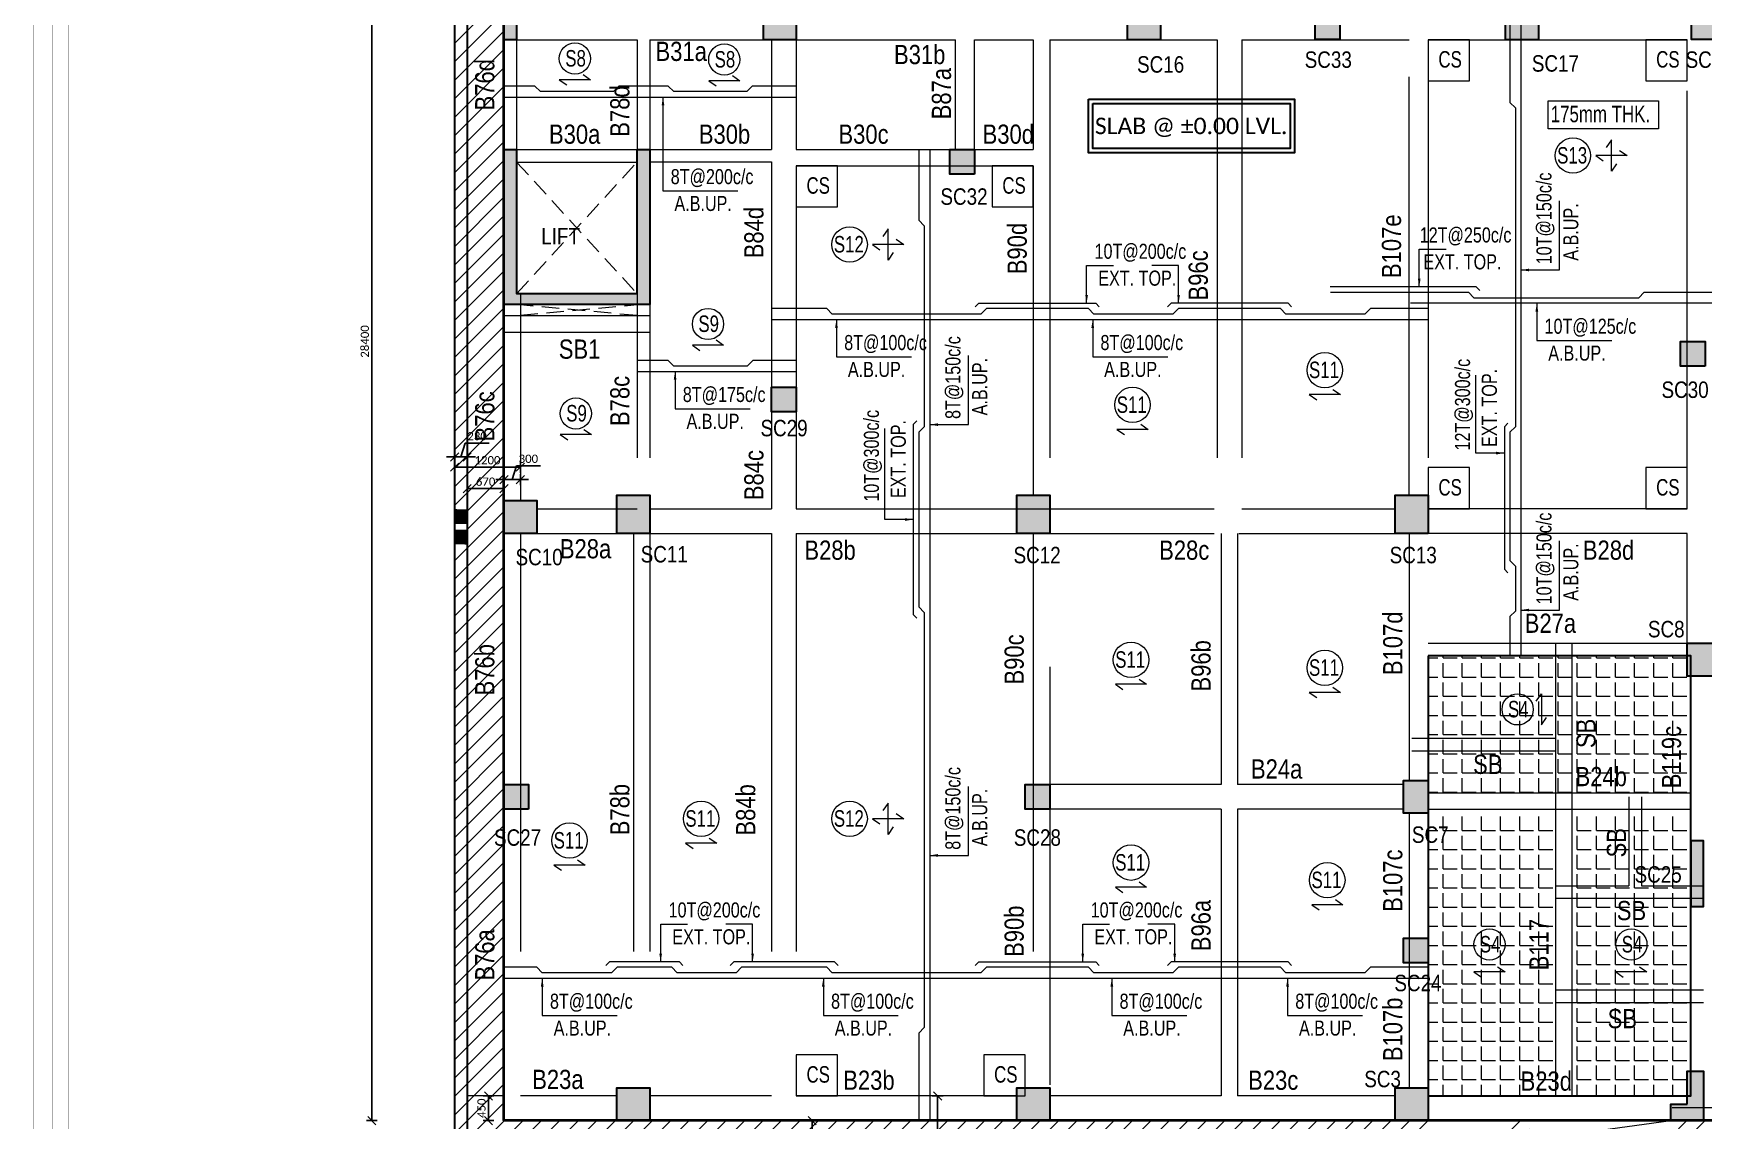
# Model space of a CAD drawing. Header units: millimetres. Extents: x 1112055 to 3390982, y -148532 to 766891.
# Drawn here: x 2800189 to 2830638, y -40156 to -20342 of the extents above; entities that cross this region are included whole.
import ezdxf
from ezdxf.enums import TextEntityAlignment as Align

# ---------------------------------------------------------------- set-up
doc = ezdxf.new("R2010")
doc.units = ezdxf.units.MM
doc.header["$PDMODE"] = 35
doc.header["$PDSIZE"] = -25
doc.linetypes.add('DASHED2', pattern=[0.375, 0.25, -0.125])
doc.linetypes.add('Hidden', pattern=[9.525, 6.35, -3.175])
for name, color, linetype, lineweight in [('A_Cut-out', 251, 'Continuous', 9), ('B BEAM', 148, 'Continuous', 13), ('B COL. NO.', 3, 'Continuous', 20), ('B FINAL COLUMN', 1, 'Continuous', 30), ('B SLAB NO', 56, 'Continuous', 9), ('B STEEL', 34, 'Continuous', 15), ('B STEEL TEXT', 7, 'Continuous', 15), ('B TITLE BLOCK', 250, 'Continuous', 0), ('B-BEAM NO', 215, 'Continuous', 18), ('g-sol250', 250, 'Continuous', 5)]:
    doc.layers.add(name, color=color, linetype=linetype, lineweight=lineweight)
doc.layers.add('B-COL HT', color=7, linetype='Continuous', lineweight=0, true_color=0x4e4f45)
doc.layers.add('JA-E-Sleeve', color=5, linetype='Continuous')
doc.styles.add('Cali', font='calibri.ttf')
doc.styles.add('Q1', font='g13f12d.shx', dxfattribs={"width": 0.8})
doc.styles.add('SWINC', font='swissc.ttf')
doc.styles.add('SWISS', font='swisscl.ttf')
doc.dimstyles.new('BHOOMI', dxfattribs={"dimtxt": 230, "dimasz": 150, "dimexe": 10, "dimexo": 0, "dimgap": 25, "dimtad": 1, "dimdec": 0, "dimzin": 0, "dimdsep": 46, "dimtxsty": 'SWINC', "dimblk": 'OBLIQUE', "dimcen": 0.09, "dimclrd": 250, "dimclre": 250, "dimclrt": 256, "dimaunit": 1, "dimadec": 3, "dimazin": 0, "dimtfac": 1, "dimtdec": 0, "dimtofl": 0, "dimtmove": 1, "dimatfit": 3, "dimfxl": 100, "dimtolj": 1, "dimtzin": 0, "dimlwd": 9, "dimlwe": 5, "dimarcsym": 0})
doc.dimstyles.new('LEVEL DIM', dxfattribs={"dimtxt": 150, "dimasz": 150, "dimexe": 100, "dimexo": 100, "dimgap": 50, "dimtad": 1, "dimdec": 0, "dimzin": 0, "dimdsep": 46, "dimtxsty": 'Cali', "dimblk": 'OBLIQUE', "dimcen": 0, "dimclrd": 256, "dimclre": 256, "dimclrt": 3, "dimadec": 0, "dimazin": 0, "dimtfac": 1, "dimtdec": 0, "dimtofl": 0, "dimtmove": 1, "dimatfit": 0, "dimfxl": 100, "dimfxlon": 1, "dimtolj": 1, "dimtzin": 0, "dimlwd": -1, "dimlwe": -1, "dimarcsym": 0})
pattern_1 = [(0, (-724936.02, -684473.6), (0, 349.25), [254, -95.25]), (90, (-724936.02, -684473.6), (-349.25, 2e-14), [254, -95.25])]

# ---------------------------------------------------------------- blocks, each defined once
blk = doc.blocks.new('_Oblique')
at = {"color": 0, "linetype": 'ByBlock', "lineweight": -2}
blk.add_line((-0.5, -0.5), (0.5, 0.5), dxfattribs=at)
blk = doc.blocks.new('A$C3F943ECC')
at = {"layer": 'JA-E-Sleeve'}
h = blk.add_hatch(dxfattribs=at)
h.set_pattern_fill('ANSI31', color=41, scale=5, style=0)
h.set_pattern_definition([(45, (34093.9573, -208151.3333), (-0.4419417382, 0.4419417382), [])])
h.paths.add_polyline_path([(1, 1), (1, 251), (231, 251), (231, 1)])
at = {"layer": 'JA-E-Sleeve', "color": 5, "const_width": 2}
for points in [[(1, 1), (1, 251), (231, 251), (231, 1), (1, 1)], [(1, 251), (231, 1)], [(231, 251), (1, 1)]]:
    blk.add_lwpolyline(points, dxfattribs=at)
blk = doc.blocks.new('A$C0a58c560')
at = {"layer": 'JA-E-Sleeve', "color": 4, "true_color": 0x06f9ed}
for p in [(-1, -68441), (-1, -68816)]:
    blk.add_blockref('A$C3F943ECC', p, dxfattribs=at)
blk = doc.blocks.new('A$C5769e3af')
at = {"layer": 'B-COL HT', "lineweight": 0}
h = blk.add_hatch(color=250, dxfattribs=at)
h.dxf.hatch_style = 1
h.paths.add_polyline_path([(12360, 12880), (12360, 13330), (12810, 13330), (12810, 12880)])
h = blk.add_hatch(color=250, dxfattribs=at)
h.dxf.hatch_style = 1
h.paths.add_polyline_path([(19220, 12880), (19220, 13330), (19670, 13330), (19670, 12880)])
at = {"layer": 'B-COL HT'}
h = blk.add_hatch(color=250, dxfattribs=at)
h.dxf.hatch_style = 1
h.paths.add_polyline_path([(-2430, 8380), (-2430, 9580), (-2200, 9580), (-2200, 8380)])
h = blk.add_hatch(color=250, dxfattribs=at)
h.dxf.hatch_style = 1
h.paths.add_polyline_path([(2300, 8380), (2300, 9580), (2530, 9580), (2530, 8380)])
at = {"layer": 'B-COL HT', "lineweight": 0}
h = blk.add_hatch(color=250, dxfattribs=at)
h.dxf.hatch_style = 1
h.paths.add_polyline_path([(9015, 8755), (9015, 9205), (9465, 9205), (9465, 8755)])
h = blk.add_hatch(color=250, dxfattribs=at)
h.dxf.hatch_style = 1
h.paths.add_polyline_path([(12360, 8755), (12360, 9205), (12810, 9205), (12810, 8755)])
h = blk.add_hatch(color=250, dxfattribs=at)
h.dxf.hatch_style = 1
h.paths.add_polyline_path([(15905, 8755), (15905, 9205), (16355, 9205), (16355, 8755)])
h = blk.add_hatch(color=250, dxfattribs=at)
h.dxf.hatch_style = 1
h.paths.add_polyline_path([(12360, 4630), (12360, 5080), (12810, 5080), (12810, 4630)])
h = blk.add_hatch(color=250, dxfattribs=at)
h.dxf.hatch_style = 1
h.paths.add_polyline_path([(19220, 4630), (19220, 5080), (19670, 5080), (19670, 4630)])
h = blk.add_hatch(color=250, dxfattribs=at)
h.dxf.hatch_style = 1
h.paths.add_polyline_path([(5700, 2180), (5700, 2630), (6150, 2630), (6150, 2180)])
h = blk.add_hatch(color=250, dxfattribs=at)
h.dxf.hatch_style = 1
h.paths.add_polyline_path([(19020, -1320), (19020, -870), (19470, -870), (19470, -1320)])
h = blk.add_hatch(color=250, dxfattribs=at)
h.dxf.hatch_style = 1
h.paths.add_polyline_path([(22720, -1320), (22720, -870), (23170, -870), (23170, -1320)])
h = blk.add_hatch(color=250, dxfattribs=at)
h.dxf.hatch_style = 1
h.paths.add_polyline_path([(2450, -2152), (2450, -1702), (2900, -1702), (2900, -2152)])
h = blk.add_hatch(color=250, dxfattribs=at)
h.dxf.hatch_style = 1
h.paths.add_polyline_path([(-2430, -9395), (-2430, -8945), (-1980, -8945), (-1980, -9395)])
h = blk.add_hatch(color=250, dxfattribs=at)
h.dxf.hatch_style = 1
h.paths.add_polyline_path([(7070, -9395), (7070, -8945), (7520, -8945), (7520, -9395)])
at = {"layer": 'B-COL HT'}
h = blk.add_hatch(color=250, dxfattribs=at)
h.dxf.hatch_style = 1
h.paths.add_polyline_path([(19210, -11170), (19210, -9970), (19440, -9970), (19440, -11170)])
h = blk.add_hatch(color=250, dxfattribs=at)
h.dxf.hatch_style = 1
h.paths.add_polyline_path([(22940, -11170), (22940, -9970), (23170, -9970), (23170, -11170)])
at = {"layer": 'B-COL HT', "lineweight": 0}
h = blk.add_hatch(color=250, dxfattribs=at)
h.dxf.hatch_style = 1
h.paths.add_polyline_path([(13970, -12195), (13970, -11745), (14420, -11745), (14420, -12195)])
at = {"layer": 'B FINAL COLUMN', "color": 11, "lineweight": 30}
for points in [[(12810, 12880), (12360, 12880), (12360, 13330), (12810, 13330)], [(19670, 12880), (19220, 12880), (19220, 13330), (19670, 13330)], [(-2430, 8380), (-2200, 8380), (-2200, 9580), (-2430, 9580)], [(2300, 8380), (2530, 8380), (2530, 9580), (2300, 9580)], [(12810, 8755), (12360, 8755), (12360, 9205), (12810, 9205)], [(12810, 4630), (12360, 4630), (12360, 5080), (12810, 5080)], [(19670, 4630), (19220, 4630), (19220, 5080), (19670, 5080)], [(19470, -1320), (19020, -1320), (19020, -870), (19470, -870)], [(2900, -2152), (2450, -2152), (2450, -1702), (2900, -1702)], [(-1980, -9395), (-2430, -9395), (-2430, -8945), (-1980, -8945)], [(19210, -11170), (19440, -11170), (19440, -9970), (19210, -9970)], [(22940, -11170), (23170, -11170), (23170, -9970), (22940, -9970)], [(14420, -12195), (13970, -12195), (13970, -11745), (14420, -11745)]]:
    blk.add_lwpolyline(points, close=True, dxfattribs=at)
at = {"layer": 'B FINAL COLUMN', "color": 5, "lineweight": 30}
for points in [[(9465, 8755), (9015, 8755), (9015, 9205), (9465, 9205)], [(16355, 8755), (15905, 8755), (15905, 9205), (16355, 9205)], [(6150, 2180), (5700, 2180), (5700, 2630), (6150, 2630)], [(23170, -1320), (22720, -1320), (22720, -870), (23170, -870)], [(7520, -9395), (7070, -9395), (7070, -8945), (7520, -8945)]]:
    blk.add_lwpolyline(points, close=True, dxfattribs=at)
at = {"layer": 'B COL. NO.', "style": 'SWINC'}
for s, p in [('SC40', (12093, 12315)), ('SC41', (18952, 12315)), ('SC36', (2791, 8839)), ('SC35', (-1975, 8788)), ('SC37', (8788, 8178)), ('SC38', (12140, 8178)), ('SC39', (15674, 8178)), ('SC33', (12168, 4115)), ('SC34', (19112, 4115)), ('SC32', (5527, 1619)), ('SC30', (18673, -1901)), ('SC31', (22396, -1901)), ('SC29', (2247, -2600)), ('SC27', (-2612, -10063)), ('SC28', (6865, -10063)), ('SC25', (18182, -10735)), ('SC26', (21841, -10724)), ('SC24', (13803, -12714))]:
    blk.add_text(s, height=300, dxfattribs=at).set_placement(p)
blk = doc.blocks.new('*D6351')
at = {"linetype": 'ByBlock', "transparency": 16777216}
for p, q in [((2816574, -39706), (2816774, -39706)), ((2816674, -48856), (2816674, -39706)), ((2816574, -48856), (2816774, -48856))]:
    blk.add_line(p, q, dxfattribs=at)
at = {"layer": 'Defpoints', "color": 0, "lineweight": 40, "transparency": 16777216}
for p in [(2816258, -39706), (2816674, -39706), (2816258, -48856)]:
    blk.add_point(p, dxfattribs=at)
at = {"transparency": 16777216, "xscale": 150, "yscale": 150, "zscale": 150}
for p, rotation in [((2816674, -39706), 90), ((2816674, -48856), 270)]:
    blk.add_blockref('_Oblique', p, dxfattribs=dict(at, rotation=rotation))
at = {"color": 3, "lineweight": 50, "transparency": 16777216, "insert": (2816547, -44281), "char_height": 150, "attachment_point": 5, "rotation": 90, "style": 'Cali'}
blk.add_mtext('\\A1;9150', dxfattribs=at)
blk = doc.blocks.new('*D6352')
at = {"linetype": 'ByBlock', "transparency": 16777216}
for p, q in [((2814286, -40156), (2814486, -40156)), ((2814386, -48506), (2814386, -40156)), ((2814286, -48506), (2814486, -48506))]:
    blk.add_line(p, q, dxfattribs=at)
at = {"layer": 'Defpoints', "color": 0, "lineweight": 40, "transparency": 16777216}
for p in [(2814098, -40156), (2814386, -40156), (2814098, -48506)]:
    blk.add_point(p, dxfattribs=at)
at = {"transparency": 16777216, "xscale": 150, "yscale": 150, "zscale": 150}
for p, rotation in [((2814386, -40156), 90), ((2814386, -48506), 270)]:
    blk.add_blockref('_Oblique', p, dxfattribs=dict(at, rotation=rotation))
at = {"color": 3, "lineweight": 50, "transparency": 16777216, "insert": (2814259, -44331), "char_height": 150, "attachment_point": 5, "rotation": 90, "style": 'Cali'}
blk.add_mtext('\\A1;8350', dxfattribs=at)
blk = doc.blocks.new('*D6457')
at = {"linetype": 'ByBlock', "transparency": 16777216}
for p, q in [((2806459, -11756), (2806259, -11756)), ((2806359, -40156), (2806359, -11756)), ((2806459, -40156), (2806259, -40156))]:
    blk.add_line(p, q, dxfattribs=at)
at = {"layer": 'Defpoints', "color": 0, "lineweight": 40, "transparency": 16777216}
for p in [(2806359, -11756), (2808098, -11756), (2808098, -40156)]:
    blk.add_point(p, dxfattribs=at)
at = {"transparency": 16777216, "xscale": 150, "yscale": 150, "zscale": 150}
for p, rotation in [((2806359, -11756), 90), ((2806359, -40156), 270)]:
    blk.add_blockref('_Oblique', p, dxfattribs=dict(at, rotation=rotation))
at = {"color": 3, "lineweight": 50, "transparency": 16777216, "insert": (2806232, -25956), "char_height": 150, "attachment_point": 5, "rotation": 90, "style": 'Cali'}
blk.add_mtext('\\A1;28400', dxfattribs=at)
blk = doc.blocks.new('*D6458')
at = {"linetype": 'ByBlock', "transparency": 16777216}
for p, q in [((2807868, -28348), (2807868, -28148)), ((2809068, -28248), (2807868, -28248)), ((2809068, -28348), (2809068, -28148))]:
    blk.add_line(p, q, dxfattribs=at)
at = {"layer": 'Defpoints', "color": 0, "lineweight": 40, "transparency": 16777216}
for p in [(2807868, -28248), (2807868, -28856), (2809068, -28856)]:
    blk.add_point(p, dxfattribs=at)
at = {"transparency": 16777216, "xscale": 150, "yscale": 150, "zscale": 150, "rotation": 180}
blk.add_blockref('_Oblique', (2807868, -28248), dxfattribs=at)
at = {"transparency": 16777216, "xscale": 150, "yscale": 150, "zscale": 150}
blk.add_blockref('_Oblique', (2809068, -28248), dxfattribs=at)
at = {"color": 3, "lineweight": 50, "transparency": 16777216, "insert": (2808468, -28121), "char_height": 150, "attachment_point": 5, "style": 'Cali'}
blk.add_mtext('\\A1;1200', dxfattribs=at)
blk = doc.blocks.new('*D6459')
at = {"linetype": 'ByBlock', "transparency": 16777216}
for p, q in [((2808098, -28539), (2808098, -28739)), ((2808768, -28539), (2808768, -28739)), ((2808768, -28639), (2808098, -28639))]:
    blk.add_line(p, q, dxfattribs=at)
at = {"layer": 'Defpoints', "color": 0, "lineweight": 40, "transparency": 16777216}
for p in [(2808098, -28248), (2808768, -28248), (2808098, -28639)]:
    blk.add_point(p, dxfattribs=at)
at = {"transparency": 16777216, "xscale": 150, "yscale": 150, "zscale": 150, "rotation": 180}
blk.add_blockref('_Oblique', (2808098, -28639), dxfattribs=at)
at = {"transparency": 16777216, "xscale": 150, "yscale": 150, "zscale": 150}
blk.add_blockref('_Oblique', (2808768, -28639), dxfattribs=at)
at = {"color": 3, "lineweight": 50, "transparency": 16777216, "insert": (2808433, -28512), "char_height": 150, "attachment_point": 5, "style": 'Cali'}
blk.add_mtext('\\A1;670', dxfattribs=at)
blk = doc.blocks.new('*D6460')
at = {"linetype": 'ByBlock', "transparency": 16777216}
for p, q in [((2808994, -28222), (2808918, -28474)), ((2809433, -28222), (2808994, -28222)), ((2808768, -28474), (2808618, -28474)), ((2808768, -28574), (2808768, -28374)), ((2808768, -28474), (2809068, -28474)), ((2809068, -28574), (2809068, -28374)), ((2809068, -28474), (2809218, -28474))]:
    blk.add_line(p, q, dxfattribs=at)
at = {"layer": 'Defpoints', "color": 0, "lineweight": 40, "transparency": 16777216}
for p in [(2809068, -28474), (2808768, -28856), (2809068, -28856)]:
    blk.add_point(p, dxfattribs=at)
at = {"transparency": 16777216, "xscale": 150, "yscale": 150, "zscale": 150}
blk.add_blockref('_Oblique', (2808768, -28474), dxfattribs=at)
at = {"transparency": 16777216, "xscale": 150, "yscale": 150, "zscale": 150, "rotation": 180}
blk.add_blockref('_Oblique', (2809068, -28474), dxfattribs=at)
at = {"color": 3, "lineweight": 50, "transparency": 16777216, "insert": (2809213, -28095), "char_height": 150, "attachment_point": 5, "style": 'Cali'}
blk.add_mtext('\\A1;300', dxfattribs=at)
blk = doc.blocks.new('*D6461')
at = {"linetype": 'ByBlock', "transparency": 16777216}
for p, q in [((2807868, -70556), (2807718, -70556)), ((2807868, -70456), (2807868, -70656)), ((2808098, -70556), (2807868, -70556)), ((2808105, -70962), (2807983, -70556)), ((2808098, -70456), (2808098, -70656)), ((2808098, -70556), (2808248, -70556)), ((2808543, -70962), (2808105, -70962))]:
    blk.add_line(p, q, dxfattribs=at)
at = {"layer": 'Defpoints', "color": 0, "lineweight": 40, "transparency": 16777216}
for p in [(2807868, -28639), (2808098, -28639), (2807868, -70556)]:
    blk.add_point(p, dxfattribs=at)
at = {"transparency": 16777216, "xscale": 150, "yscale": 150, "zscale": 150}
blk.add_blockref('_Oblique', (2807868, -70556), dxfattribs=at)
at = {"transparency": 16777216, "xscale": 150, "yscale": 150, "zscale": 150, "rotation": 180}
blk.add_blockref('_Oblique', (2808098, -70556), dxfattribs=at)
at = {"color": 3, "lineweight": 50, "transparency": 16777216, "insert": (2808324, -70835), "char_height": 150, "attachment_point": 5, "style": 'Cali'}
blk.add_mtext('\\A1;230', dxfattribs=at)
blk = doc.blocks.new('*D6462')
at = {"linetype": 'ByBlock', "transparency": 16777216}
for p, q in [((2807868, -28161), (2807868, -27961)), ((2808059, -27809), (2807983, -28061)), ((2808497, -27809), (2808059, -27809)), ((2808098, -28161), (2808098, -27961)), ((2807868, -28061), (2807718, -28061)), ((2808098, -28061), (2807868, -28061)), ((2808098, -28061), (2808248, -28061))]:
    blk.add_line(p, q, dxfattribs=at)
at = {"layer": 'Defpoints', "color": 0, "lineweight": 40, "transparency": 16777216}
for p in [(2807868, -28061), (2807868, -29022), (2808098, -29022)]:
    blk.add_point(p, dxfattribs=at)
at = {"transparency": 16777216, "xscale": 150, "yscale": 150, "zscale": 150}
blk.add_blockref('_Oblique', (2807868, -28061), dxfattribs=at)
at = {"transparency": 16777216, "xscale": 150, "yscale": 150, "zscale": 150, "rotation": 180}
blk.add_blockref('_Oblique', (2808098, -28061), dxfattribs=at)
at = {"color": 3, "lineweight": 50, "transparency": 16777216, "insert": (2808278, -27682), "char_height": 150, "attachment_point": 5, "style": 'Cali'}
blk.add_mtext('\\A1;230', dxfattribs=at)
blk = doc.blocks.new('*D6469')
at = {"linetype": 'ByBlock', "transparency": 16777216}
for p, q in [((2808586, -39706), (2808386, -39706)), ((2808486, -40156), (2808486, -39706)), ((2808586, -40156), (2808386, -40156))]:
    blk.add_line(p, q, dxfattribs=at)
at = {"layer": 'Defpoints', "color": 0, "lineweight": 40, "transparency": 16777216}
for p in [(2808486, -39706), (2808768, -39706), (2808768, -40156)]:
    blk.add_point(p, dxfattribs=at)
at = {"transparency": 16777216, "xscale": 150, "yscale": 150, "zscale": 150}
for p, rotation in [((2808486, -39706), 90), ((2808486, -40156), 270)]:
    blk.add_blockref('_Oblique', p, dxfattribs=dict(at, rotation=rotation))
at = {"color": 3, "lineweight": 50, "transparency": 16777216, "insert": (2808359, -39931), "char_height": 150, "attachment_point": 5, "rotation": 90, "style": 'Cali'}
blk.add_mtext('\\A1;450', dxfattribs=at)

msp = doc.modelspace()

# ---------------------------------------------------------------- hatches: boundary and pattern name
at = {"layer": 'B-COL HT', "lineweight": 0}
h = msp.add_hatch(color=250, dxfattribs=at)
h.dxf.hatch_style = 1
h.paths.add_polyline_path([(2808998.1, -20457.5), (2808768.1, -20457.5), (2808768.1, -19257.5), (2808998.1, -19257.5)])
h = msp.add_hatch(color=250, dxfattribs=at)
h.dxf.hatch_style = 1
h.paths.add_polyline_path([(2814098.1, -20457.5), (2813498.1, -20457.5), (2813498.1, -19857.5), (2814098.1, -19857.5)])
h = msp.add_hatch(color=250, dxfattribs=at)
h.dxf.hatch_style = 1
h.paths.add_polyline_path([(2820738.1, -20456.1), (2820138.1, -20456.1), (2820138.1, -19856.1), (2820738.1, -19856.1)])
h = msp.add_hatch(color=250, dxfattribs=at)
h.dxf.hatch_style = 1
h.paths.add_polyline_path([(2827628.1, -20456.1), (2827028.1, -20456.1), (2827028.1, -19856.1), (2827628.1, -19856.1)])
h = msp.add_hatch(color=250, dxfattribs=at)
h.dxf.hatch_style = 1
h.paths.add_polyline_path([(2811428.1, -22454.6), (2811428.1, -25284.6), (2808768.1, -25284.6), (2808768.1, -22454.6), (2808998.1, -22454.6), (2808998.1, -25084.6), (2811198.1, -25084.6), (2811198.1, -22454.6)])
h = msp.add_hatch(color=250, dxfattribs=at)
h.dxf.hatch_style = 1
h.paths.add_polyline_path([(2809368.1, -29456.1), (2808768.1, -29456.1), (2808768.1, -28856.1), (2809368.1, -28856.1)])
h = msp.add_hatch(color=250, dxfattribs=at)
h.dxf.hatch_style = 1
h.paths.add_polyline_path([(2811428.1, -29456.1), (2810828.1, -29456.1), (2810828.1, -28756.1), (2811428.1, -28756.1)])
h = msp.add_hatch(color=250, dxfattribs=at)
h.dxf.hatch_style = 1
h.paths.add_polyline_path([(2818718.1, -29456.1), (2818118.1, -29456.1), (2818118.1, -28756.1), (2818718.1, -28756.1)])
h = msp.add_hatch(color=250, dxfattribs=at)
h.dxf.hatch_style = 1
h.paths.add_polyline_path([(2825618.1, -29456.1), (2825018.1, -29456.1), (2825018.1, -28756.1), (2825618.1, -28756.1)])
h = msp.add_hatch(color=250, dxfattribs=at)
h.dxf.hatch_style = 1
h.paths.add_polyline_path([(2830938.1, -32056.1), (2830338.1, -32056.1), (2830338.1, -31456.1), (2830938.1, -31456.1)])
h = msp.add_hatch(color=250, dxfattribs=at)
h.dxf.hatch_style = 1
h.paths.add_polyline_path([(2825618.1, -34556.1), (2825168.1, -34556.1), (2825168.1, -33956.1), (2825618.1, -33956.1)])
at = {"layer": 'B-COL HT'}
h = msp.add_hatch(color=250, dxfattribs=at)
h.dxf.hatch_style = 1
h.paths.add_polyline_path([(2830638.1, -39256.1), (2830338.1, -39256.1), (2830338.1, -39856.1), (2830038.1, -39856.1), (2830038.1, -40156.1), (2830638.1, -40156.1)])
at = {"layer": 'B-COL HT', "lineweight": 0}
h = msp.add_hatch(color=250, dxfattribs=at)
h.dxf.hatch_style = 1
h.paths.add_polyline_path([(2811428.1, -40156.1), (2810828.1, -40156.1), (2810828.1, -39556.1), (2811428.1, -39556.1)])
h = msp.add_hatch(color=250, dxfattribs=at)
h.dxf.hatch_style = 1
h.paths.add_polyline_path([(2818718.1, -40156.1), (2818118.1, -40156.1), (2818118.1, -39556.1), (2818718.1, -39556.1)])
h = msp.add_hatch(color=250, dxfattribs=at)
h.dxf.hatch_style = 1
h.paths.add_polyline_path([(2825618.1, -40156.1), (2825018.1, -40156.1), (2825018.1, -39556.1), (2825618.1, -39556.1)])
at = {"layer": 'g-sol250', "lineweight": 0}
h = msp.add_hatch(dxfattribs=at)
h.set_pattern_fill('ANSI31', color=250, scale=75)
h.set_pattern_definition([(45, (-724936.02, -684473.6), (-168.379802, 168.379802), [])])
h.paths.add_polyline_path([(2808768.1, -40156.1), (2808768.1, -11756.1), (2834368.1, -11756.1), (2834368.1, -20456.1), (2830868.1, -20456.1), (2830868.1, -31456.1), (2834368.1, -31456.1), (2834368.1, -40156.1)], flags=16)
h.paths.add_polyline_path([(2825618.1, -40504.6), (2825618.1, -40156.1), (2827028.1, -40156.1), (2827028.1, -40504.6)], flags=16)
h.paths.add_polyline_path([(2830038.1, -40156.1), (2830038.1, -40504.7), (2827478.1, -40504.7), (2827478.1, -40156.1)], flags=16)
h.paths.add_polyline_path([(2834368.1, -70556.1), (2858788.1, -70556.1), (2858788.1, -30756.1), (2871418.1, -30756.1), (2871418.1, -5896), (2871418.1, -5756.1), (2858958.1, -5756.1), (2858958.1, -5156.1), (2859188.1, -5156.1), (2859188.1, -3726.1), (2858808.1, -3726.1), (2858808.1, -1416.1), (2859188.1, -1416.1), (2859188.1, 3323.9), (2854103.1, 3323.9), (2854103.1, -5754), (2854221, -5756.1), (2854103.1, -5756.1), (2846294.9, -5756.1), (2819068.1, -5756.1), (2819068.1, 9243.9), (2824918.1, 9243.9), (2824918.1, 11468.9), (2820118.1, 11468.9), (2820118.1, 13543.9), (2819618.1, 13543.9), (2819618.1, 15043.9), (2820118.1, 15043.9), (2820118.1, 32238.9), (2819618.1, 32238.9), (2819618.1, 33738.9), (2820118.1, 33738.9), (2820118.1, 35718.9), (2855901.5, 35718.9), (2855901.5, 35488.9), (2870818.1, 35488.9), (2870818.1, 35488.9), (2871418.1, 35488.9), (2871418.1, 42384.9), (2845094.1, 41923), (2845094.1, 39154.7), (2840592.1, 39154.7), (2840592.1, 38568.9), (2807868.1, 38568.9), (2807868.1, 35569), (2814122.8, 35569), (2814113.5, 13956.4), (2812838.1, 13953.9), (2812838.1, 7598.9), (2810598.2, 7598.9), (2810598.2, -5306.1), (2807868.1, -5306.1), (2807868.1, -70556.1), (2808768.1, -70556.1), (2808768.3, -48507.3), (2834368.3, -48507.3), (2834368.1, -57206.1), (2830638.1, -57206.1), (2830638.1, -70256.1), (2834368.1, -70256.1)])
h = msp.add_hatch(dxfattribs=at)
h.set_pattern_fill('ANGLE', color=68, scale=50)
h.set_pattern_definition(pattern_1)
h.paths.add_polyline_path([(2825618.1, -34256.1), (2830408.1, -34256.1), (2830408.1, -31686.1), (2825618.1, -31686.1)])
h = msp.add_hatch(dxfattribs=at)
h.set_pattern_fill('ANGLE', color=68, scale=50)
h.set_pattern_definition(pattern_1)
h.paths.add_polyline_path([(2825618.1, -39705.9), (2827938.1, -39705.9), (2827938.1, -34556.1), (2825618.1, -34556.1)])
h = msp.add_hatch(dxfattribs=at)
h.set_pattern_fill('ANGLE', color=68, scale=50)
h.set_pattern_definition(pattern_1)
h.paths.add_polyline_path([(2828238.1, -34556.1), (2830338.1, -34556.1), (2830338.1, -39706.1), (2828238.1, -39706.1)])

# ---------------------------------------------------------------- linework, layer by layer
at = {"color": 252, "lineweight": 0, "ltscale": 25, "const_width": 7.31}
msp.add_lwpolyline([(2800193.1, 48524.9), (2896112.6, 48524.9), (2896112.6, -91887.3), (2800193.1, -91887.3)], close=True, dxfattribs=at)
at = {"color": 16, "linetype": 'DASHED2', "lineweight": 30, "ltscale": 2500}
msp.add_lwpolyline([(2809368.1, -48506.1), (2834368.1, -48506.1), (2834368.1, -78506.1), (2808768.1, -78506.1), (2808768.1, 38339.5)], dxfattribs=at)
at = {"color": 16, "lineweight": 30, "ltscale": 2500}
msp.add_lwpolyline([(2808768.1, -11756.1), (2834368.1, -11756.1), (2834368.1, -20456.1), (2830868.1, -20456.1), (2830868.1, -31456.1), (2834368.1, -31456.1), (2834368.1, -40156.1), (2808768.1, -40156.1), (2808768.1, -11756.1)], dxfattribs=at)
at = {"lineweight": 30}
for points in [[(2819423.2, -21538.3), (2823180.3, -21538.3), (2823180.3, -22517.1), (2819423.2, -22517.1)], [(2819502.5, -21617.5), (2823101, -21617.5), (2823101, -22437.8), (2819502.5, -22437.8)]]:
    msp.add_lwpolyline(points, close=True, dxfattribs=at)
at = {"layer": 'A_Cut-out', "linetype": 'Hidden', "ltscale": 50}
for p, q in [((2808998.1, -25086.1), (2811198.1, -22686.1)), ((2808998.1, -22686.1), (2811198.1, -25086.1)), ((2809068.1, -25478.2), (2811198.1, -25284.6)), ((2811198.1, -25484.6), (2809068.1, -25291))]:
    msp.add_line(p, q, dxfattribs=at)
at = {"layer": 'B BEAM', "linetype": 'Hidden', "ltscale": 1200}
for p, q in [((2808768.1, -12956.1), (2808768.1, -39706.1)), ((2808998.1, -20457.5), (2811198.1, -20457.5)), ((2808998.1, -20459), (2808998.1, -22454.6)), ((2811198.1, -20457.5), (2811198.1, -28756.1)), ((2811428.1, -20457.5), (2813498.1, -20457.5)), ((2811428.1, -20457.5), (2811428.1, -28756.1)), ((2813648.1, -20457.5), (2813648.1, -22454.6)), ((2814098.1, -20456.1), (2816998.1, -20456.1)), ((2814098.1, -20456.1), (2814098.1, -22454.6)), ((2816998.1, -22454.6), (2816998.1, -20456.1)), ((2817348.1, -20456.1), (2818418.1, -20456.1)), ((2817348.1, -22454.6), (2817348.1, -20456.1)), ((2818418.1, -20456.1), (2818418.1, -22454.6)), ((2818718.1, -20456.1), (2821768.1, -20456.1)), ((2818718.1, -20456.1), (2818718.1, -39556.1)), ((2821768.1, -20456.1), (2821768.1, -29006.1)), ((2822218.1, -20456.1), (2825268.1, -20456.1)), ((2822218.1, -20456.1), (2822218.1, -29006.1)), ((2825268.1, -28756.1), (2825268.1, -20456.1)), ((2825618.1, -20456.1), (2830338.1, -20456.1)), ((2825618.1, -20456.1), (2825618.1, -33956.1)), ((2830338.1, -29006.1), (2830338.1, -20456.1)), ((2808998.1, -22456.1), (2811198.1, -22456.1)), ((2811428.1, -22454.6), (2813648.1, -22454.6)), ((2814098.1, -22454.6), (2818418.1, -22454.6)), ((2811428.1, -22684.6), (2813648.1, -22684.6)), ((2813648.1, -22684.6), (2813648.1, -29006.1)), ((2814098.1, -22754.6), (2814098.1, -29006.1)), ((2814098.1, -22754.6), (2818418.1, -22754.6)), ((2818418.1, -22754.6), (2818418.1, -28756.1)), ((2809068.1, -25084.6), (2809068.1, -28856.1)), ((2809368.1, -29006.1), (2811198.1, -29006.1)), ((2811428.1, -29006.1), (2813648.1, -29006.1)), ((2814098.1, -29006.1), (2821768.1, -29006.1)), ((2822218.1, -29006.1), (2825018.1, -29006.1)), ((2830338.1, -29006.1), (2825618.1, -29006.1)), ((2809068.1, -29456.1), (2809068.1, -39706.1)), ((2809368.1, -29456.1), (2813648.1, -29456.1)), ((2811128.1, -29454.6), (2811128.1, -39556.1)), ((2811428.1, -29456.1), (2811428.1, -39556.1)), ((2813648.1, -29456.1), (2813648.1, -39706.1)), ((2814098.1, -29456.1), (2821818.1, -29456.1)), ((2814098.1, -29456.1), (2814098.1, -39706.1)), ((2818418.1, -29456.1), (2818418.1, -39556.1)), ((2821843.1, -29456.1), (2821843.1, -34029.6)), ((2822143.1, -29456.1), (2822143.1, -34029.6)), ((2822168.1, -29456.1), (2825018.1, -29456.1)), ((2825268.1, -29456.1), (2825268.1, -33956.1)), ((2830338.1, -29456.1), (2825618.1, -29456.1)), ((2830338.1, -31456.1), (2830338.1, -29456.1)), ((2825618.1, -31456.1), (2830338.1, -31456.1)), ((2830368.1, -31456.1), (2833768.1, -31456.1)), ((2825618.1, -31686.1), (2830338.1, -31686.1)), ((2821843.1, -34029.6), (2818718.1, -34029.6)), ((2825168.1, -34029.6), (2822143.1, -34029.6)), ((2821843.1, -34479.6), (2818718.1, -34479.6)), ((2821843.1, -34479.6), (2821843.1, -39706.1)), ((2822143.1, -34479.6), (2822143.1, -39706.1)), ((2825168.1, -34479.6), (2822143.1, -34479.6)), ((2825268.1, -34556.1), (2825268.1, -39556.1)), ((2825618.1, -34556.1), (2825618.1, -39556.1)), ((2830408.1, -39256.1), (2830408.1, -34556.1)), ((2808768.1, -39706.1), (2808098.1, -39706.1)), ((2810828.1, -39706.1), (2809068.1, -39706.1)), ((2813648.1, -39706.1), (2811428.1, -39706.1)), ((2818118.1, -39706.1), (2814098.1, -39706.1)), ((2821843.1, -39706.1), (2818718.1, -39706.1)), ((2825018.1, -39706.1), (2822143.1, -39706.1)), ((2827618.1, -39706.1), (2825618.1, -39706.1)), ((2827618.1, -39706.1), (2825618.1, -39706.1)), ((2829768.1, -39706.1), (2827918.1, -39706.1)), ((2830338.1, -39706.1), (2827918.1, -39706.1)), ((2825018.1, -40156.1), (2818718.1, -40156.1)), ((2827478.1, -40504.6), (2830038.1, -40156.1))]:
    msp.add_line(p, q, dxfattribs=at)
at = {"layer": 'B BEAM', "ltscale": 1200}
for p, q in [((2808998.1, -22686.1), (2811198.1, -22686.1)), ((2825618.1, -34179.6), (2830408.1, -34179.6)), ((2825618.1, -34479.6), (2830408.1, -34479.6)), ((2827938.1, -34556.1), (2827938.1, -39706.1)), ((2828238.1, -34556.1), (2828238.1, -39706.1)), ((2834138.1, -39926.1), (2830068.1, -39926.1))]:
    msp.add_line(p, q, dxfattribs=at)
at = {"layer": 'B BEAM', "color": 4, "ltscale": 1200}
msp.add_line((2808768.1, -25484.6), (2811428.1, -25484.6), dxfattribs=at)
at = {"layer": 'B BEAM', "color": 4, "linetype": 'Hidden', "ltscale": 1200}
for p, q in [((2808768.1, -25784.6), (2811428.1, -25784.6)), ((2827938.1, -31456.1), (2827938.1, -34556.1)), ((2828238.1, -31456.1), (2828238.1, -34556.1)), ((2825318.1, -33184.6), (2827938.1, -33184.6)), ((2825318.1, -33414.6), (2827938.1, -33414.6)), ((2829273.1, -34256.1), (2829273.1, -35874.6)), ((2829503.1, -34256.1), (2829503.1, -35874.6)), ((2827938.1, -35874.6), (2829273.1, -35874.6)), ((2829503.1, -35874.6), (2830638.1, -35874.6)), ((2827938.1, -36104.6), (2830638.1, -36104.6)), ((2827938.1, -37774.6), (2830638.1, -37774.6)), ((2827938.1, -38004.6), (2830638.1, -38004.6))]:
    msp.add_line(p, q, dxfattribs=at)
at = {"layer": 'B FINAL COLUMN', "color": 26, "lineweight": 30}
for points in [[(2840592.1, 38569.5), (2807868.1, 38569.5), (2807868.1, -70556.1), (2858788.1, -70556.1), (2858788.1, -30756.1), (2871418.1, -30756.1), (2871418.1, 42384.9), (2845094.1, 41923), (2845094.1, 39154.7), (2840592.1, 39154.7)], [(2808098.2, -70326.1), (2858558.2, -70326.1), (2858558.2, -30527.5), (2871188.2, -30527.5), (2871188.2, 38376.5), (2852149.8, 38377), (2852149.8, 35717.5), (2851933.2, 35717.5), (2851933.2, 41811.5), (2850503.2, 41786.4), (2850503.2, 35717.5), (2850273.2, 35717.5), (2850273.2, 38923.3), (2840822.2, 38923.3), (2840822.2, 38338), (2808098.2, 38338)]]:
    msp.add_lwpolyline(points, close=True, dxfattribs=at)
at = {"layer": 'B FINAL COLUMN', "color": 1, "lineweight": 30}
for points in [[(2808998.1, -20457.5), (2808768.1, -20457.5), (2808768.1, -19257.5), (2808998.1, -19257.5)], [(2814098.1, -20457.5), (2813498.1, -20457.5), (2813498.1, -19857.5), (2814098.1, -19857.5)], [(2820738.1, -20456.1), (2820138.1, -20456.1), (2820138.1, -19856.1), (2820738.1, -19856.1)], [(2827628.1, -20456.1), (2827028.1, -20456.1), (2827028.1, -19856.1), (2827628.1, -19856.1)], [(2811198.1, -22454.6), (2811428.1, -22454.6), (2811428.1, -25284.6), (2808768.1, -25284.6), (2808768.1, -22454.6), (2808998.1, -22454.6), (2808998.1, -25084.6), (2811198.1, -25084.6)], [(2809368.1, -29456.1), (2808768.1, -29456.1), (2808768.1, -28856.1), (2809368.1, -28856.1)], [(2811428.1, -29456.1), (2810828.1, -29456.1), (2810828.1, -28756.1), (2811428.1, -28756.1)], [(2818718.1, -29456.1), (2818118.1, -29456.1), (2818118.1, -28756.1), (2818718.1, -28756.1)], [(2825618.1, -29456.1), (2825018.1, -29456.1), (2825018.1, -28756.1), (2825618.1, -28756.1)], [(2830938.1, -32056.1), (2830338.1, -32056.1), (2830338.1, -31456.1), (2830938.1, -31456.1)], [(2825618.1, -34556.1), (2825168.1, -34556.1), (2825168.1, -33956.1), (2825618.1, -33956.1)], [(2830338.1, -39856.1), (2830338.1, -39256.1), (2830638.1, -39256.1), (2830638.1, -40156.1), (2830038.1, -40156.1), (2830038.1, -39856.1)], [(2811428.1, -40156.1), (2810828.1, -40156.1), (2810828.1, -39556.1), (2811428.1, -39556.1)], [(2818718.1, -40156.1), (2818118.1, -40156.1), (2818118.1, -39556.1), (2818718.1, -39556.1)], [(2825618.1, -40156.1), (2825018.1, -40156.1), (2825018.1, -39556.1), (2825618.1, -39556.1)]]:
    msp.add_lwpolyline(points, close=True, dxfattribs=at)
at = {"layer": 'B SLAB NO', "lineweight": 9}
for points in [[(2825618.1, -21206.1), (2826368.1, -21206.1), (2826368.1, -20456.1), (2825618.1, -20456.1)], [(2829588.1, -21206.1), (2830338.1, -21206.1), (2830338.1, -20456.1), (2829588.1, -20456.1)], [(2827804, -21568.6), (2829815.8, -21568.6), (2829815.8, -22078.9), (2827804, -22078.9)], [(2814098.1, -23504.6), (2814848.1, -23504.6), (2814848.1, -22754.6), (2814098.1, -22754.6)], [(2817668.1, -23504.6), (2818418.1, -23504.6), (2818418.1, -22754.6), (2817668.1, -22754.6)], [(2825618.1, -29006.1), (2826368.1, -29006.1), (2826368.1, -28256.1), (2825618.1, -28256.1)], [(2829588.1, -29006.1), (2830338.1, -29006.1), (2830338.1, -28256.1), (2829588.1, -28256.1)], [(2814098.1, -39706.1), (2814848.1, -39706.1), (2814848.1, -38956.1), (2814098.1, -38956.1)], [(2817518.1, -39706.1), (2818268.1, -39706.1), (2818268.1, -38956.1), (2817518.1, -38956.1)]]:
    msp.add_lwpolyline(points, close=True, dxfattribs=at)
for points in [[(2810209.8, -21090.7), (2810346.5, -21185.6), (2809777.4, -21185.6), (2809914.1, -21280.4)], [(2812932.4, -21109.2), (2813069.1, -21204.1), (2812500.1, -21204.1), (2812636.7, -21298.9)], [(2829105.2, -22474), (2829241.8, -22568.8), (2828672.8, -22568.8), (2828809.5, -22663.6)], [(2829052.2, -22716.7), (2828957.3, -22853.3), (2828957.3, -22284.3), (2828862.5, -22421)], [(2815865.9, -24337.1), (2815771, -24473.7), (2815771, -23904.7), (2815676.2, -24041.4)], [(2815918.9, -24094.4), (2816055.5, -24189.2), (2815486.5, -24189.2), (2815623.2, -24284)], [(2812636.5, -25928.6), (2812773.2, -26023.4), (2812204.1, -26023.4), (2812340.8, -26118.3)], [(2823880.3, -26830.8), (2824016.9, -26925.6), (2823447.9, -26925.6), (2823584.6, -27020.5)], [(2810227, -27559.4), (2810363.7, -27654.3), (2809794.7, -27654.3), (2809931.3, -27749.1)], [(2820375.6, -27464), (2820512.3, -27558.9), (2819943.2, -27558.9), (2820079.9, -27653.7)], [(2820347.4, -32109.8), (2820484.1, -32204.6), (2819915, -32204.6), (2820051.7, -32299.5)], [(2823880.3, -32256.1), (2824016.9, -32351), (2823447.9, -32351), (2823584.6, -32445.8)], [(2827585.9, -32513.9), (2827680.8, -32377.2), (2827680.8, -32946.3), (2827775.6, -32809.6)], [(2815865.9, -34802.3), (2815771, -34939), (2815771, -34370), (2815676.2, -34506.6)], [(2815918.9, -34559.7), (2816055.5, -34654.5), (2815486.5, -34654.5), (2815623.2, -34749.3)], [(2812510.4, -35006.2), (2812647.1, -35101), (2812078, -35101), (2812214.7, -35195.9)], [(2810109.8, -35404.1), (2810246.5, -35498.9), (2809677.4, -35498.9), (2809814.1, -35593.8)], [(2820347.4, -35806.5), (2820484.1, -35901.4), (2819915, -35901.4), (2820051.7, -35996.2)], [(2823925.8, -36126.4), (2824062.5, -36221.2), (2823493.4, -36221.2), (2823630.1, -36316)], [(2826882.7, -37351.3), (2827019.4, -37446.1), (2826450.3, -37446.1), (2826587, -37541)], [(2829469.6, -37351.3), (2829606.3, -37446.1), (2829037.3, -37446.1), (2829173.9, -37541)]]:
    msp.add_lwpolyline(points, dxfattribs=at)
for centre, radius in [((2810061.9, -20800.2), 284.5), ((2812784.6, -20818.7), 284.5), ((2828256.2, -22568.8), 323), ((2815069.9, -24189.2), 323), ((2812488.6, -25638), 284.5), ((2823732.4, -26479.1), 323), ((2820227.8, -27112.3), 323), ((2810079.2, -27268.9), 284.5), ((2820199.6, -31758.1), 323), ((2823732.4, -31904.4), 323), ((2827248.3, -32661.7), 284.5), ((2812362.6, -34654.5), 323), ((2815069.9, -34654.5), 323), ((2809961.9, -35052.4), 323), ((2820199.6, -35454.8), 323), ((2823778, -35774.7), 323), ((2826734.9, -36946.8), 284.5), ((2829321.8, -36946.8), 284.5)]:
    msp.add_circle(centre, radius, dxfattribs=at)
at = {"layer": 'B STEEL', "color": 34, "lineweight": 9, "ltscale": 0.5}
for p, q in [((2827306.3, -20006.1), (2827306.3, -31686.1)), ((2808768.1, -21503.1), (2814098.1, -21503.1)), ((2816530.1, -22454.6), (2816530.1, -40156.1)), ((2830788.1, -25260.6), (2825296.9, -25260.6)), ((2813648.1, -25558.1), (2825618.1, -25558.1)), ((2811198.1, -26504.3), (2814098.1, -26504.3)), ((2808768.1, -37562.5), (2825618.1, -37562.5))]:
    msp.add_line(p, q, dxfattribs=at)
for points in [[(2827106.3, -20006.1), (2827106.3, -21601.1), (2827206.3, -21701.1), (2827206.3, -27509.3), (2827106.3, -27609.3), (2827106.3, -29950.9), (2827206.3, -30050.9), (2827206.3, -30871.8), (2827106.3, -30971.8), (2827106.3, -31686.1)], [(2814098.1, -21303.1), (2813293.2, -21303.1), (2813193.2, -21403.1), (2811863.1, -21403.1), (2811763.1, -21303.1), (2810863.2, -21303.1), (2810763.2, -21403.1), (2809433.1, -21403.1), (2809333.1, -21303.1), (2808768.1, -21303.1)], [(2816330.1, -22454.6), (2816330.1, -23747.3), (2816430.1, -23847.3), (2816430.1, -27509.3), (2816330.1, -27609.3), (2816330.1, -30793), (2816430.1, -30893), (2816430.1, -38461.1), (2816330.1, -38561.1), (2816330.1, -40156.1)], [(2826557.2, -25025.3), (2826492.5, -24960.6), (2823832.3, -24960.6)], [(2817357.8, -25322.8), (2817422.5, -25258.1), (2819555.7, -25258.1), (2819620.3, -25322.8)], [(2823128.4, -25322.8), (2823063.7, -25258.1), (2820930.5, -25258.1), (2820865.9, -25322.8)], [(2823835.7, -25060.6), (2826351.1, -25060.6), (2826451.1, -25160.6), (2829456.5, -25160.6), (2829556.5, -25060.6), (2830788.1, -25060.6)], [(2825618.1, -25358.1), (2824563.9, -25358.1), (2824463.9, -25458.1), (2823022.3, -25458.1), (2822922.3, -25358.1), (2821063.8, -25358.1), (2820963.8, -25458.1), (2819522.4, -25458.1), (2819422.4, -25358.1), (2817563.9, -25358.1), (2817463.9, -25458.1), (2814752.4, -25458.1), (2814652.4, -25358.1), (2813648.1, -25358.1)], [(2814098.1, -26304.3), (2813304.7, -26304.3), (2813204.7, -26404.3), (2811863.1, -26404.3), (2811763.1, -26304.3), (2811198.1, -26304.3)], [(2816294.7, -27403.3), (2816230.1, -27467.9), (2816230.1, -30934.4), (2816294.7, -30999)], [(2827071, -27444.7), (2827006.3, -27509.3), (2827006.3, -30106.3), (2827071, -30170.9)], [(2825618.1, -37362.5), (2824563.9, -37362.5), (2824463.9, -37462.5), (2823022.3, -37462.5), (2822922.3, -37362.5), (2821063.8, -37362.5), (2820963.8, -37462.5), (2819522.4, -37462.5), (2819422.4, -37362.5), (2817563.9, -37362.5), (2817463.9, -37462.5), (2814752.4, -37462.5), (2814652.4, -37362.5), (2813100.5, -37362.5), (2813000.5, -37462.5), (2811925.8, -37462.5), (2811825.8, -37362.5), (2810830.5, -37362.5), (2810730.5, -37462.5), (2809465.8, -37462.5), (2809365.8, -37362.5), (2808768.1, -37362.5)], [(2812031.8, -37327.1), (2811967.2, -37262.5), (2810689.1, -37262.5), (2810624.4, -37327.1)], [(2814858.4, -37327.1), (2814793.8, -37262.5), (2812959.1, -37262.5), (2812894.4, -37327.1)], [(2817357.8, -37327.1), (2817422.5, -37262.5), (2819555.7, -37262.5), (2819620.3, -37327.1)], [(2823128.4, -37327.1), (2823063.7, -37262.5), (2820930.5, -37262.5), (2820865.9, -37327.1)]]:
    msp.add_lwpolyline(points, dxfattribs=at)
at = {"layer": 'B TITLE BLOCK', "color": 1, "ltscale": 25, "const_width": 7.31}
msp.add_lwpolyline([(2800529.8, 48188.2), (2895775.9, 48188.2), (2895775.9, -91550.5), (2800529.8, -91550.5)], close=True, dxfattribs=at)
at = {"layer": 'B TITLE BLOCK', "color": 250, "lineweight": 0, "ltscale": 25, "const_width": 7.31}
msp.add_lwpolyline([(2800836.2, 47881.9), (2895469.5, 47881.9), (2895469.5, -91244.2), (2800836.2, -91244.2)], close=True, dxfattribs=at)
at = {"layer": 'g-sol250', "color": 232, "lineweight": 40}
msp.add_lwpolyline([(2808768.1, -11756.1), (2834368.1, -11756.1), (2834368.1, -20456.1), (2830868.1, -20456.1), (2830868.1, -31456.1), (2834368.1, -31456.1), (2834368.1, -40156.1), (2808768.1, -40156.1)], close=True, dxfattribs=at)
at = {"layer": 'g-sol250', "color": 25, "lineweight": 30}
msp.add_lwpolyline([(2825618.1, -31686.1), (2825618.1, -39706.1), (2830408.1, -39706.1), (2830408.1, -31686.1)], close=True, dxfattribs=at)

# ---------------------------------------------------------------- block references
at = {"color": 2}
msp.add_blockref('A$C0a58c560', (2807868.1, 39168), dxfattribs=at)
at = {"color": 0}
msp.add_blockref('A$C5769e3af', (2811198.1, -25084.6), dxfattribs=at)

# ---------------------------------------------------------------- texts
at = {"lineweight": 30, "style": 'Cali'}
msp.add_text('SLAB @ %%P0.00 LVL.', height=300, dxfattribs=at).set_placement((2819541, -22177.4))
at = {"layer": 'B COL. NO.', "style": 'SWINC'}
for s, p in [('SC16', (2820310.1, -21057.1)), ('SC17', (2827507.2, -21039)), ('LIFT', (2809447.1, -24187.3)), ('SC10', (2808979.1, -30035.6)), ('SC11', (2811260.6, -29984.1)), ('SC12', (2818058.1, -29999.1)), ('SC13', (2824914.9, -29999.1)), ('SC8', (2829623.5, -31348.8)), ('SC7', (2825320.6, -35094.6)), ('SC3', (2824452, -39549))]:
    msp.add_text(s, height=300, dxfattribs=at).set_placement(p)
at = {"layer": 'B SLAB NO', "lineweight": 9, "style": 'SWISS'}
for s, p in [('S8', (2809885.8, -20945.2)), ('S8', (2812608.4, -20963.7)), ('CS', (2825803.7, -20964.4)), ('CS', (2829773.7, -20964.4)), ('175mm THK.', (2827851.6, -21960.6)), ('S13', (2827968.3, -22713.8)), ('CS', (2814283.7, -23262.9)), ('CS', (2817853.7, -23262.9)), ('S12', (2814782, -24334.2)), ('S9', (2812312.5, -25783)), ('S11', (2823444.5, -26624.1)), ('S11', (2819939.9, -27257.3)), ('S9', (2809903, -27413.9)), ('CS', (2825803.7, -28764.4)), ('CS', (2829773.7, -28764.4)), ('S11', (2819911.6, -31903.1)), ('S11', (2823444.5, -32049.4)), ('S4', (2827072.1, -32806.7)), ('S11', (2812074.7, -34799.5)), ('S12', (2814782, -34799.5)), ('S11', (2809674, -35197.4)), ('S11', (2819911.6, -35599.8)), ('S11', (2823490.1, -35919.7)), ('S4', (2826558.7, -37091.8)), ('S4', (2829145.7, -37091.8)), ('CS', (2814283.7, -39464.4)), ('CS', (2817703.7, -39464.4))]:
    msp.add_text(s, height=300, dxfattribs=at).set_placement(p)
at = {"layer": 'B STEEL TEXT', "style": 'Q1', "width": 0.8}
for s, p in [('8T@200c/c', (2811808.2, -23089.2)), ('A.B.UP.', (2811875.9, -23578.6)), ('12T@250c/c', (2825462.8, -24152.6)), ('10T@200c/c', (2819534.9, -24450.1)), ('EXT. TOP.', (2819602.6, -24939.5)), ('EXT. TOP.', (2825530.4, -24642)), ('10T@125c/c', (2827738.8, -25815.9)), ('8T@100c/c', (2814970.7, -26113.4)), ('8T@100c/c', (2819642.7, -26113.4)), ('A.B.UP.', (2827806.4, -26305.3)), ('A.B.UP.', (2815038.4, -26602.8)), ('A.B.UP.', (2819710.4, -26602.8)), ('8T@175c/c', (2812028.7, -27059.6)), ('A.B.UP.', (2812096.4, -27549)), ('10T@200c/c', (2811769.7, -36454.4)), ('10T@200c/c', (2819464.3, -36454.4)), ('EXT. TOP.', (2811837.4, -36943.8)), ('EXT. TOP.', (2819532, -36943.8)), ('8T@100c/c', (2809606.7, -38117.7)), ('8T@100c/c', (2814731.3, -38117.7)), ('8T@100c/c', (2819991, -38117.7)), ('8T@100c/c', (2823194.5, -38117.7)), ('A.B.UP.', (2809674.4, -38607.1)), ('A.B.UP.', (2814799, -38607.1)), ('A.B.UP.', (2820058.7, -38607.1)), ('A.B.UP.', (2823262.2, -38607.1))]:
    msp.add_text(s, height=275, dxfattribs=at).set_placement(p)
for s, p in [('10T@150c/c', (2827865.5, -24550.5)), ('A.B.UP.', (2828354.9, -24484.6)), ('8T@150c/c', (2817089.3, -27368.9)), ('A.B.UP.', (2817578.6, -27303)), ('12T@300c/c', (2826380.6, -27944.3)), ('EXT. TOP.', (2826870, -27878.3)), ('10T@300c/c', (2815604.4, -28876.2)), ('EXT. TOP.', (2816093.8, -28810.3)), ('10T@150c/c', (2827865.5, -30748.1)), ('A.B.UP.', (2828354.9, -30682.2)), ('8T@150c/c', (2817089.3, -35220.6)), ('A.B.UP.', (2817578.6, -35154.7))]:
    msp.add_text(s, height=275, rotation=90, dxfattribs=at).set_placement(p)
at = {"layer": 'B-BEAM NO', "ltscale": 25, "style": 'SWINC'}
for s, p in [('B31a', (2811999.4, -20843.8)), ('B31b', (2816347.2, -20901.8)), ('B30a', (2810057.1, -22353)), ('B30b', (2812789.2, -22353)), ('B30c', (2815322.7, -22353)), ('B30d', (2817962.8, -22353)), ('SB1', (2810146.2, -26270.4)), ('B28a', (2810255.3, -29908.7)), ('B28b', (2814713.4, -29934.4)), ('B28c', (2821169.5, -29934.4)), ('B28d', (2828905.4, -29934.4)), ('B27a', (2827845.7, -31266.7)), ('SB', (2826703.5, -33838.1)), ('B24a', (2822854.8, -33922.4)), ('B24b', (2828772, -34061.5)), ('SB', (2829323.5, -36503.1)), ('SB', (2829156.7, -38472.8)), ('B23a', (2809751.4, -39580.1)), ('B23b', (2815422.2, -39595.2)), ('B23c', (2822792.5, -39595.2)), ('B23d', (2827770.4, -39611.1))]:
    msp.add_text(s, height=350, dxfattribs=at).set_placement(p, align=Align.CENTER)
for s, p in [('B76d', (2808592.8, -21277.3)), ('B87a', (2816918.1, -21439.3)), ('B78d', (2811055.3, -21755.9)), ('B84d', (2813499.4, -23972.5)), ('B107e', (2825122.3, -24221.1)), ('B90d', (2818299, -24262.9)), ('B96c', (2821600.5, -24752.9)), ('B78c', (2811055.3, -27040.1)), ('B76c', (2808592.8, -27321)), ('B84c', (2813499.4, -28392.1)), ('B107d', (2825146, -31457.3)), ('B90c', (2818244, -31751.5)), ('B76b', (2808592.8, -31939.1)), ('B96b', (2821650.5, -31868.2)), ('SB', (2828669.6, -33098.7)), ('B119c', (2830227.3, -33531.8)), ('B78b', (2811055.3, -34488.4)), ('B84b', (2813349.4, -34493)), ('SB', (2829224, -35092.2)), ('B107c', (2825146, -35783.3)), ('B96a', (2821650.5, -36600.9)), ('B90b', (2818244, -36704.8)), ('B117', (2827811.6, -36949.4)), ('B76a', (2808592.8, -37136.7)), ('B107b', (2825146, -38493.2))]:
    msp.add_text(s, height=350, rotation=90, dxfattribs=at).set_placement(p, align=Align.CENTER)

# ---------------------------------------------------------------- dimensions: what is measured, and where the dimension line sits
at = {"color": 3, "linetype": 'ByBlock', "lineweight": 50}
for base, p1, p2, picture, middle in [((2806359.2, -11756.1), (2808098.1, -40156.1), (2808098.2, -11756.1), '*D6457', (2806232.4, -25956.1)), ((2808485.6, -39706.1), (2808768.1, -40156.1), (2808768.1, -39706.1), '*D6469', (2808358.7, -39931.1)), ((2816673.6, -39706.1), (2816258.1, -48856.1), (2816258.1, -39706.1), '*D6351', (2816546.7, -44281.1)), ((2814385.8, -40156.1), (2814098.1, -48506.1), (2814098.1, -40156.1), '*D6352', (2814258.9, -44331.1))]:
    dim = msp.add_linear_dim(base=base, p1=p1, p2=p2, angle=90, dimstyle='LEVEL DIM', override={"dimpost": '\\X'}, dxfattribs=at)
    dim.commit()
    dim.dimension.update_dxf_attribs({"geometry": picture, "text_midpoint": middle})
for base, p1, p2, picture, middle in [((2807868.1, -28060.7), (2808098.1, -29021.6), (2807868.1, -29021.6), '*D6462', (2808108.7, -27682)), ((2809068.1, -28473.9), (2808768.1, -28856.1), (2809068.1, -28856.1), '*D6460', (2809043.7, -28095.2)), ((2807868.1, -28247.6), (2809068.1, -28856.1), (2807868.1, -28856.1), '*D6458', (2808468.1, -28120.8)), ((2808098.2, -28638.7), (2808768.1, -28247.6), (2808098.2, -28247.6), '*D6459', (2808433.1, -28511.9)), ((2807868.1, -70556.1), (2808098.2, -28638.7), (2807868.1, -28638.7), '*D6461', (2808154.8, -70834.8))]:
    dim = msp.add_linear_dim(base=base, p1=p1, p2=p2, dimstyle='LEVEL DIM', override={"dimpost": '\\X'}, dxfattribs=at)
    dim.commit()
    dim.dimension.update_dxf_attribs({"geometry": picture, "text_midpoint": middle})

# ---------------------------------------------------------------- leaders
at = {"layer": 'B STEEL TEXT'}
for points in [[(2811667.3, -21503.1), (2811667.3, -23211.9), (2813034.1, -23211.9)], [(2827306.3, -24653.6), (2828014.1, -24653.6), (2828014.1, -23394.5)], [(2825454.1, -24960.6), (2825454.1, -24273.2), (2825944.4, -24273.2)], [(2819390.2, -25258.1), (2819390.2, -24570.7), (2819880.5, -24570.7)], [(2821066.5, -25258.1), (2821066.5, -24570.7), (2820576.2, -24570.7)], [(2827597.9, -25260.6), (2827597.9, -25938.6), (2828964.7, -25938.6)], [(2814829.8, -25558.1), (2814829.8, -26236.1), (2816196.7, -26236.1)], [(2819501.8, -25558.1), (2819501.8, -26236.1), (2820868.7, -26236.1)], [(2816530.1, -27472), (2817237.9, -27472), (2817237.9, -26212.9)], [(2811887.8, -26504.3), (2811887.8, -27182.3), (2813254.7, -27182.3)], [(2827006.3, -27990.8), (2826487, -27990.8), (2826487, -26573)], [(2816230.1, -29201.1), (2815710.8, -29201.1), (2815710.8, -27544.7)], [(2827306.3, -30851.2), (2828014.1, -30851.2), (2828014.1, -29592.1)], [(2816530.1, -35323.7), (2817237.9, -35323.7), (2817237.9, -34064.6)], [(2811625, -37262.5), (2811625, -36575), (2812115.3, -36575)], [(2813301.3, -37262.5), (2813301.3, -36575), (2812811, -36575)], [(2819319.6, -37262.5), (2819319.6, -36575), (2819809.9, -36575)], [(2820995.9, -37262.5), (2820995.9, -36575), (2820505.6, -36575)], [(2809465.8, -37562.5), (2809465.8, -38240.4), (2810832.6, -38240.4)], [(2814590.4, -37562.5), (2814590.4, -38240.4), (2815957.3, -38240.4)], [(2819850.2, -37562.5), (2819850.2, -38240.4), (2821217, -38240.4)], [(2823053.6, -37562.5), (2823053.6, -38240.4), (2824420.5, -38240.4)]]:
    msp.add_leader(points, dimstyle='BHOOMI', override={"dimtad": 0, "dimclrd": 256, "dimlwd": 0}, dxfattribs=at)

doc.saveas('drawing.dxf')
